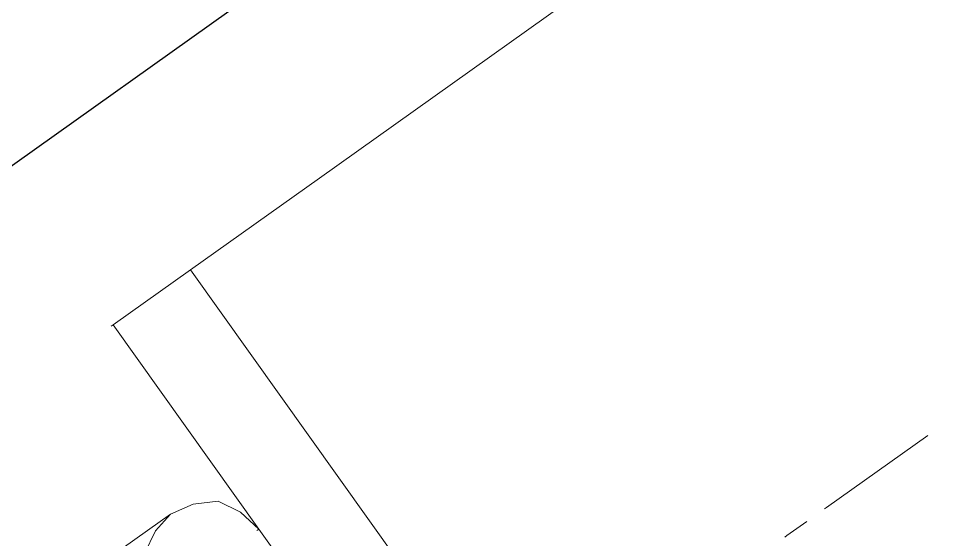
# Model space of a CAD drawing. Header units: feet. Extents: x 2321988 to 2329858, y 6722724 to 6730499.
# Drawn here: x 2326067.9254 to 2326068.2315, y 6726841.1172 to 6726841.2912 of the extents above; entities that cross this region are included whole.
import ezdxf

# ---------------------------------------------------------------- set-up
doc = ezdxf.new("R2010")
doc.units = ezdxf.units.FT
doc.header["$MEASUREMENT"] = 0
doc.layers.add('C-BESS-EQUIPMENT', color=255, linetype='Continuous')

# ---------------------------------------------------------------- blocks, each defined once
blk = doc.blocks.new('Midpoint Site Plan$0$A$C71e53a02')
at = {"lineweight": 9}
for points in [[(21.8184, 2.2462), (21.8087, 2.2462), (14.9971, 2.2462), (14.9971, -2.2559), (15.0069, -2.2559), (14.9971, -2.2559), (14.734, -2.2559)], [(21.8087, 2.2462), (22.4421, 2.2462), (22.8221, 2.2462), (22.8221, 1.2425), (22.8319, 1.2425), (22.8221, 1.2425)], [(22.4518, 2.2462), (22.4421, 2.2462), (22.4421, -2.2559), (22.4518, -2.2559), (22.4421, -2.2559)], [(22.8221, 2.2462), (22.8319, 2.2462)], [(23.8356, 1.4958), (23.8258, 1.4958), (23.0755, 1.4958), (22.978, 1.4763), (22.8903, 1.4276), (22.8416, 1.3399), (22.8221, 1.2425), (22.8221, -1.2522), (22.8416, -1.3496), (22.8903, -1.4276), (22.978, -1.4861), (23.0755, -1.5056), (23.1632, -1.4861), (23.2509, -1.4276), (23.2996, -1.3496), (23.3191, -1.2522), (23.3191, 1.2425), (23.2996, 1.3399), (23.2509, 1.4276), (23.1632, 1.4763), (23.0755, 1.4958), (23.0852, 1.4958)]]:
    blk.add_lwpolyline(points, dxfattribs=at)
at = {"lineweight": 5}
for points in [[(20.4249, -0.0049), (20.9219, -0.0049), (20.9316, -0.0049)], [(21.0194, -0.0049), (21.1168, -0.0049), (21.1265, -0.0049)]]:
    blk.add_lwpolyline(points, dxfattribs=at)

msp = doc.modelspace()

# ---------------------------------------------------------------- wipeouts: each hides what was drawn before it
msp.add_wipeout([(2326067.62588, 6726835.81175), (2326076.78821, 6726842.3397), (2326076.40137, 6726842.88265), (2326067.23903, 6726836.3547)]).dxf.layer = 'C-BESS-EQUIPMENT'

# ---------------------------------------------------------------- next in the draw order: wipeouts: each hides what was drawn before it
msp.add_wipeout([(2326064.17456, 6726849.7753), (2326064.71751, 6726850.16214), (2326071.53559, 6726840.59259), (2326070.99264, 6726840.20575)]).dxf.layer = 'C-BESS-EQUIPMENT'

# ---------------------------------------------------------------- next in the draw order: wipeouts: each hides what was drawn before it
msp.add_wipeout([(2326066.85219, 6726836.89766), (2326076.01453, 6726843.4256), (2326076.40137, 6726842.88265), (2326067.23903, 6726836.3547)]).dxf.layer = 'C-BESS-EQUIPMENT'

# ---------------------------------------------------------------- next in the draw order: linework, layer by layer
at = {"layer": 'C-BESS-EQUIPMENT'}
msp.add_lwpolyline([(2326063.32233, 6726845.94499), (2326068.61612, 6726849.7167), (2326072.38783, 6726844.4229), (2326067.09403, 6726840.6512)], close=True, dxfattribs=at)

# ---------------------------------------------------------------- next in the draw order: block references
at = {"layer": 'C-BESS-EQUIPMENT', "xscale": -0.08333333333333331, "yscale": 0.08333333333333331, "zscale": 0.08333333333333331, "rotation": 35.46898082920264}
msp.add_blockref('Midpoint Site Plan$0$A$C71e53a02', (2326069.61452, 6726842.14002), dxfattribs=at)

# ---------------------------------------------------------------- next in the draw order: wipeouts: each hides what was drawn before it
msp.add_wipeout([(2326044.1544, 6726887.54167), (2326077.85795, 6726840.23687), (2326077.40832, 6726839.91652), (2326043.70467, 6726887.22144)]).dxf.layer = 'C-BESS-EQUIPMENT'

# ---------------------------------------------------------------- next in the draw order: wipeouts: each hides what was drawn before it
msp.add_wipeout([(2326040.08225, 6726884.64036), (2326073.7858, 6726837.33556), (2326073.33617, 6726837.01521), (2326039.63253, 6726884.32013)]).dxf.layer = 'C-BESS-EQUIPMENT'

# ---------------------------------------------------------------- next in the draw order: wipeouts: each hides what was drawn before it
msp.add_wipeout([(2326036.0101, 6726881.73905), (2326069.71366, 6726834.43425), (2326069.26402, 6726834.1139), (2326035.56038, 6726881.41882)]).dxf.layer = 'C-BESS-EQUIPMENT'

doc.saveas('drawing.dxf')
